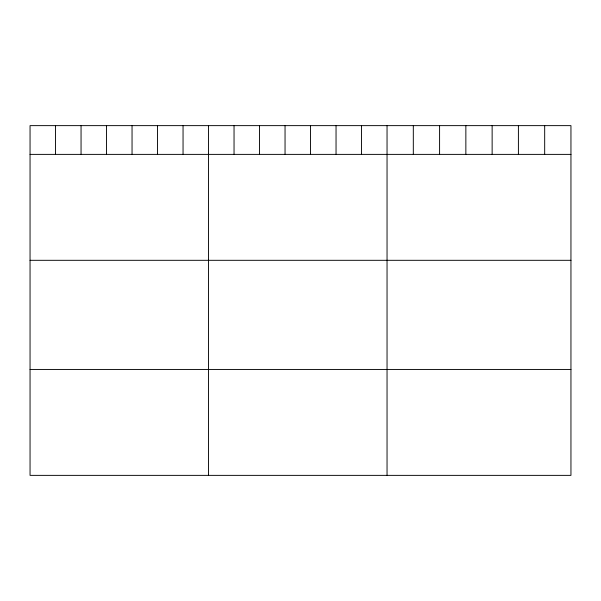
<?xml version="1.0" encoding="UTF-8"?>
<svg xmlns="http://www.w3.org/2000/svg" width="601" height="601" viewBox="0 0 601 601"><rect width="100%" height="100%" fill="white"/><g stroke="black" fill="none" stroke-linecap="round" stroke-linejoin="round"><path stroke-width="0.9" d="M570.95 154.382L570.95 475.368L30.05 475.368L30.05 125.632L570.95 125.632L570.95 154.382L30.05 154.382M30.05 260.308L570.95 260.308M30.05 369.442L570.95 369.442M544.679 125.632L544.679 154.382M518.408 125.632L518.408 154.382M492.136 125.632L492.136 154.382M465.858 125.632L465.858 154.382M439.586 125.632L439.586 154.382M413.315 125.632L413.315 154.382M387.044 125.632L387.044 475.368M361.547 125.632L361.547 154.382M336.042 125.632L336.042 154.382M310.544 125.632L310.544 154.382M285.047 125.632L285.047 154.382M259.549 125.632L259.549 154.382M234.044 125.632L234.044 154.382M208.547 125.632L208.547 475.368M183.05 125.632L183.05 154.382M157.545 125.632L157.545 154.382M132.047 125.632L132.047 154.382M106.55 125.632L106.55 154.382M81.052 125.632L81.052 154.382M55.547 125.632L55.547 154.382"/></g></svg>
